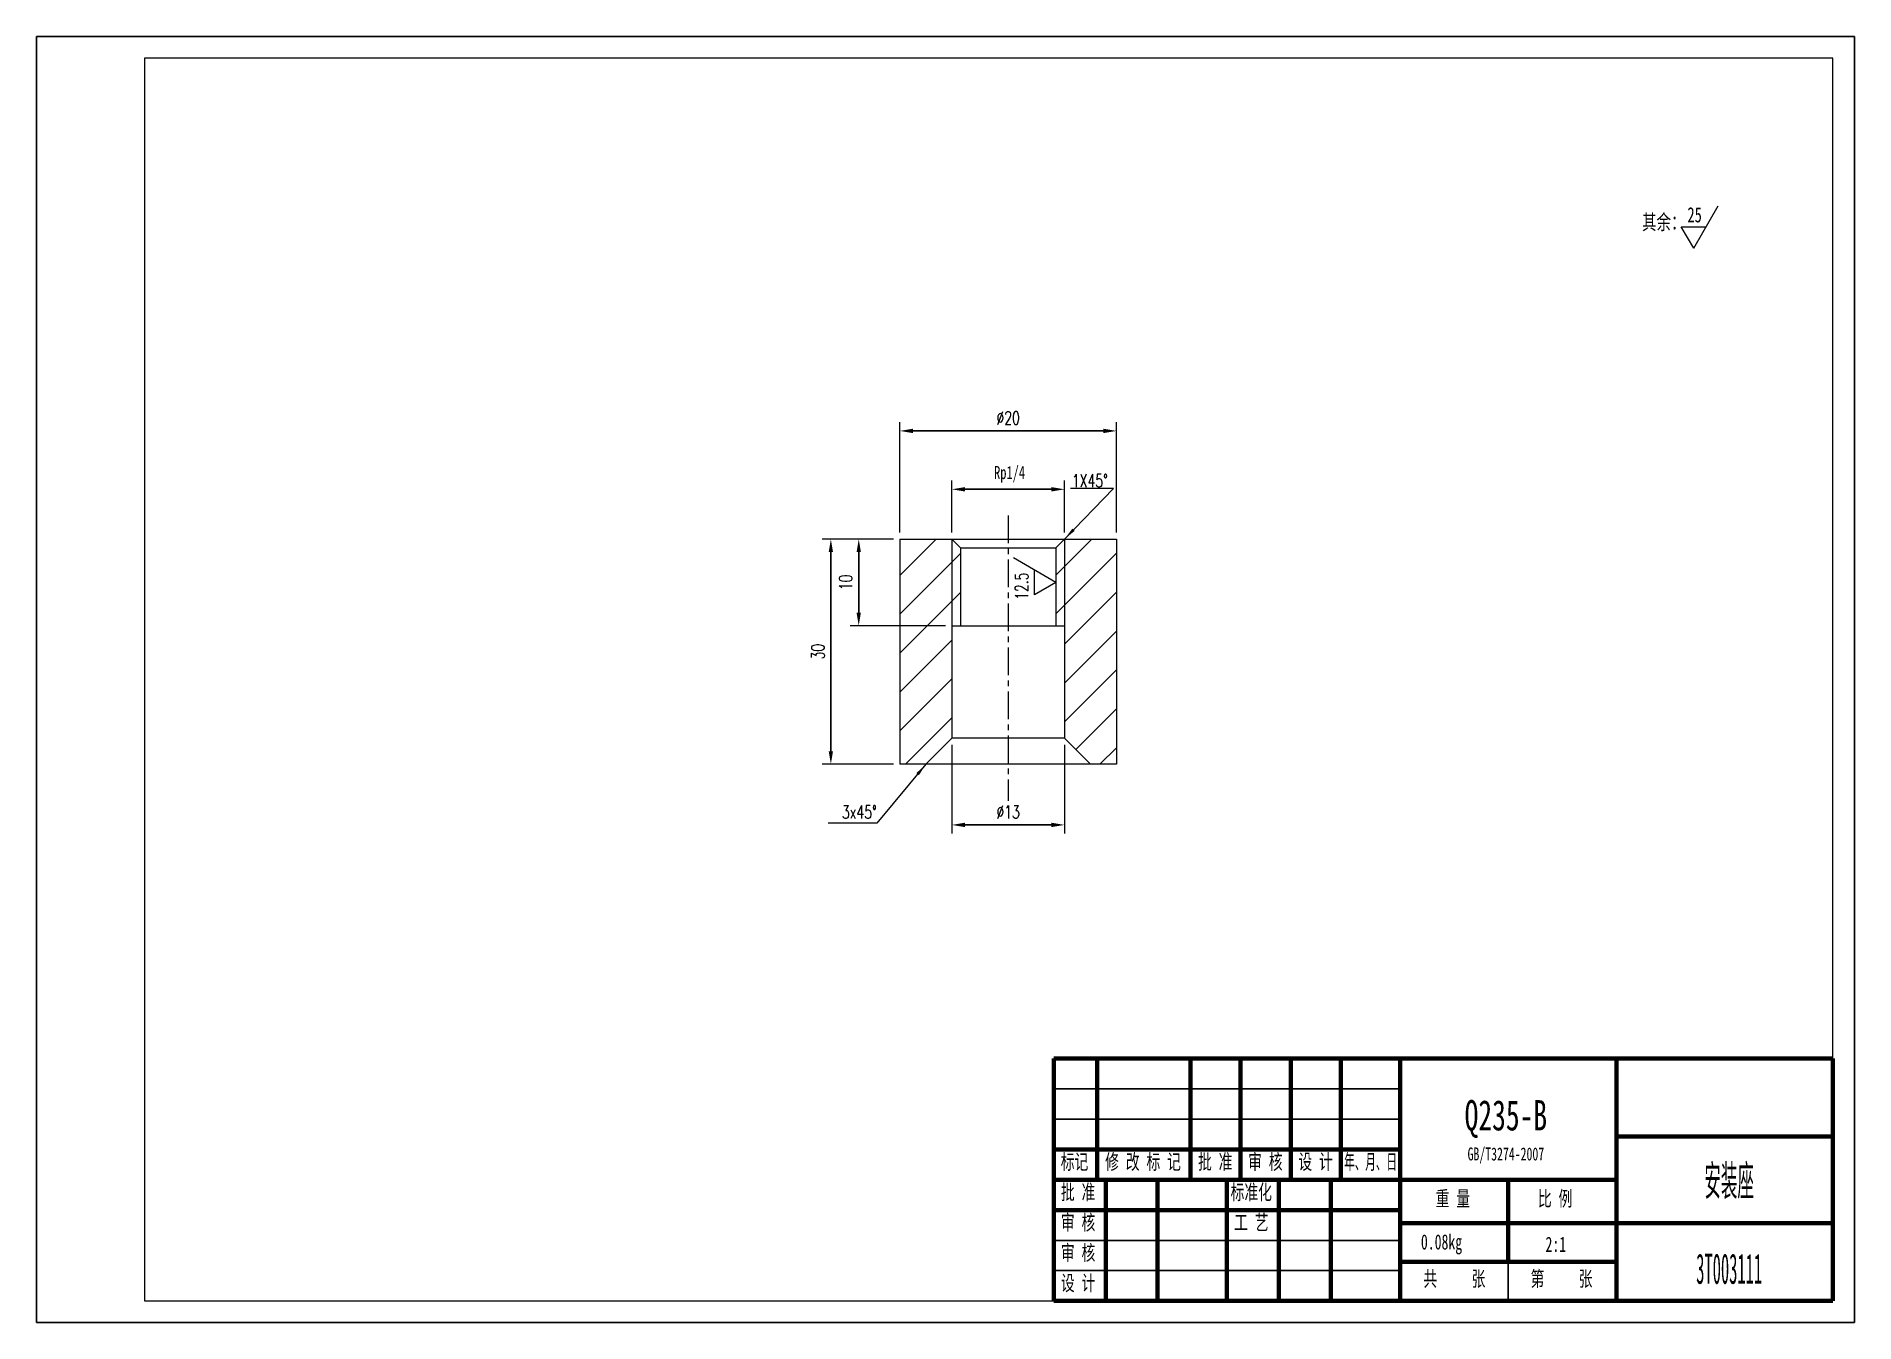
# Model space of a CAD drawing. Header units: millimetres. Extents: x 0 to 210, y 0 to 149.
import ezdxf

# ---------------------------------------------------------------- set-up
doc = ezdxf.new("R2010")
doc.units = ezdxf.units.MM
for name, pattern in [('CENTER', [50.8, 31.75, -6.35, 6.35, -6.35]), ('EB_DASH', [6, 3, -3]), ('EB_DASHDOT', [39, 30, -3, 3, -3])]:
    doc.linetypes.add(name, pattern=pattern)
doc.layers.get('0').update_dxf_attribs({"lineweight": 0})
for name, color, linetype, lineweight in [('1', 3, 'Continuous', 9), ('中心线', 1, 'CENTER', 9), ('尺寸线', 4, 'Continuous', 9), ('标注线', 4, 'Continuous', 5), ('点划线', 1, 'EB_DASHDOT', 5), ('粗线', 7, 'Continuous', 15), ('细线', 3, 'Continuous', 5), ('虚线', 2, 'EB_DASH', 5)]:
    doc.layers.add(name, color=color, linetype=linetype, lineweight=lineweight)
doc.layers.add('边框', color=7, linetype='Continuous', lineweight=18, plot=False)
doc.styles.get("Standard").update_dxf_attribs({"font": 'romans.shx', "width": 0.7})
doc.styles.add('TextStyle1', font='', dxfattribs={"width": 0.510669})
doc.styles.add('UserTxtStyle4', font='', dxfattribs={"width": 0.667})
doc.styles.add('机械', font='', dxfattribs={"width": 0.4})
doc.styles.add('标准', font='', dxfattribs={"width": 0.667})
doc.styles.get('TextStyle1').set_extended_font_data('宋体')
doc.styles.get('UserTxtStyle4').set_extended_font_data('宋体')
doc.styles.get('机械').set_extended_font_data('宋体')
doc.styles.get('标准').set_extended_font_data('宋体')
doc.dimstyles.new('标准', dxfattribs={"dimscale": 0.5, "dimtxt": 3, "dimasz": 3, "dimexe": 2, "dimexo": 1.5, "dimgap": 1.5, "dimtad": 1, "dimdec": 1, "dimzin": 12, "dimdsep": 46, "dimtxsty": 'Standard', "dimcen": 0, "dimdle": 6, "dimclrd": 256, "dimclre": 256, "dimclrt": 256, "dimadec": 1, "dimazin": 3, "dimtfac": 1, "dimtdec": 1, "dimtmove": 0, "dimatfit": 0, "dimfxl": 0, "dimtolj": 1, "dimarcsym": 0})

# ---------------------------------------------------------------- blocks, each defined once
blk = doc.blocks.new('*X41')
at = {"layer": '尺寸线'}
for points in [[(107.24, 96.46), (107.24, 95.96), (105.74, 96.21)], [(117.24, 96.46), (117.24, 95.96), (118.74, 96.21)]]:
    blk.add_hatch(color=256, dxfattribs=at).paths.add_polyline_path(points, flags=0)
for p, q in [((105.74, 91.21), (105.74, 97.21)), ((118.74, 91.21), (118.74, 97.21))]:
    blk.add_line(p, q, dxfattribs=at)
at = {"layer": '尺寸线', "lineweight": -2}
blk.add_line((107.24, 96.21), (117.24, 96.21), dxfattribs=at)
at = {"layer": '尺寸线', "insert": (112.4, 97.93), "char_height": 1.5, "width": 7.2567, "attachment_point": 5}
blk.add_mtext('{\\fSimSun|b0|i0|c119|p8;Rp1/4}', dxfattribs=at)
blk = doc.blocks.new('*X42')
at = {"layer": '尺寸线', "linetype": 'ByBlock'}
for points in [[(99.74, 102.95), (101.24, 102.7), (101.24, 103.2)], [(124.74, 102.95), (123.24, 102.7), (123.24, 103.2)]]:
    blk.add_hatch(color=256, dxfattribs=at).paths.add_polyline_path(points, flags=0)
for p, q in [((99.74, 91.21), (99.74, 103.95)), ((124.74, 91.21), (124.74, 103.95))]:
    blk.add_line(p, q, dxfattribs=at)
at = {"layer": '尺寸线', "linetype": 'ByBlock', "lineweight": -2}
blk.add_line((101.24, 102.95), (123.24, 102.95), dxfattribs=at)
at = {"layer": '尺寸线', "linetype": 'ByBlock', "insert": (112.24, 104.45), "char_height": 1.5, "width": 4.65, "attachment_point": 5}
blk.add_mtext('%%C20', dxfattribs=at)
blk = doc.blocks.new('*X43')
at = {"layer": '尺寸线'}
for points in [[(94.73, 88.96), (95.23, 88.96), (94.98, 90.46)], [(94.73, 81.96), (95.23, 81.96), (94.98, 80.46)]]:
    blk.add_hatch(color=256, dxfattribs=at).paths.add_polyline_path(points, flags=0)
for p, q in [((98.99, 90.46), (93.98, 90.46)), ((104.99, 80.46), (93.98, 80.46))]:
    blk.add_line(p, q, dxfattribs=at)
at = {"layer": '尺寸线', "lineweight": -2}
blk.add_line((94.98, 81.96), (94.98, 88.96), dxfattribs=at)
at = {"layer": '尺寸线', "insert": (93.48, 85.46), "char_height": 1.5, "width": 3, "attachment_point": 5, "rotation": 90}
blk.add_mtext('10', dxfattribs=at)
blk = doc.blocks.new('*X44')
at = {"layer": '尺寸线', "linetype": 'Continuous'}
blk.add_hatch(color=256, dxfattribs=at).paths.add_polyline_path([(102.74, 64.47), (101.93, 63.2), (101.64, 63.44)], flags=0)
for p, q in [((102.74, 64.47), (97.08, 57.67)), ((97.08, 57.67), (91.44, 57.67))]:
    blk.add_line(p, q, dxfattribs=at)
at = {"layer": '尺寸线'}
blk.add_line((91.44, 57.67), (91.44, 57.67), dxfattribs=at)
blk = doc.blocks.new('*X45')
at = {"layer": '尺寸线', "linetype": 'ByBlock'}
for points in [[(91.76, 90.46), (92.01, 88.96), (91.51, 88.96)], [(91.76, 64.47), (92.01, 65.97), (91.51, 65.97)]]:
    blk.add_hatch(color=256, dxfattribs=at).paths.add_polyline_path(points, flags=0)
for p, q in [((98.99, 90.46), (90.76, 90.46)), ((98.99, 64.47), (90.76, 64.47))]:
    blk.add_line(p, q, dxfattribs=at)
at = {"layer": '尺寸线', "linetype": 'ByBlock', "lineweight": -2}
blk.add_line((91.76, 65.97), (91.76, 88.96), dxfattribs=at)
at = {"layer": '尺寸线', "linetype": 'ByBlock', "insert": (90.26, 77.47), "char_height": 1.5, "width": 3, "attachment_point": 5, "rotation": 90}
blk.add_mtext('30', dxfattribs=at)
blk = doc.blocks.new('*X46')
at = {"layer": '尺寸线', "linetype": 'ByBlock'}
for points in [[(105.74, 57.46), (107.24, 57.21), (107.24, 57.71)], [(118.74, 57.46), (117.24, 57.21), (117.24, 57.71)]]:
    blk.add_hatch(color=256, dxfattribs=at).paths.add_polyline_path(points, flags=0)
for p, q in [((105.74, 66.72), (105.74, 56.46)), ((118.74, 66.72), (118.74, 56.46))]:
    blk.add_line(p, q, dxfattribs=at)
at = {"layer": '尺寸线', "linetype": 'ByBlock', "lineweight": -2}
blk.add_line((107.24, 57.46), (117.24, 57.46), dxfattribs=at)
at = {"layer": '尺寸线', "linetype": 'ByBlock', "insert": (112.24, 58.96), "char_height": 1.5, "width": 4.05, "attachment_point": 5}
blk.add_mtext('%%C13', dxfattribs=at)
blk = doc.blocks.new('*X47')
at = {"layer": '尺寸线', "linetype": 'Continuous'}
blk.add_hatch(color=256, dxfattribs=at).paths.add_polyline_path([(118.74, 90.46), (119.65, 91.67), (119.92, 91.41)], flags=0)
for p, q in [((118.74, 90.46), (124.39, 96.29)), ((124.39, 96.29), (119.42, 96.29))]:
    blk.add_line(p, q, dxfattribs=at)
at = {"layer": '尺寸线'}
blk.add_line((119.42, 96.29), (119.42, 96.29), dxfattribs=at)

msp = doc.modelspace()

# ---------------------------------------------------------------- hatches: boundary and pattern name
at = {"layer": '尺寸线'}
h = msp.add_hatch(dxfattribs=at)
h.set_pattern_fill('ANSI31', color=256, style=0, pattern_type=0)
h.paths.add_polyline_path([(102.74, 64.47), (105.74, 67.47), (105.74, 80.46), (105.74, 90.46), (99.74, 90.46), (99.74, 64.47)], flags=0)
h.paths.add_polyline_path([(106.74, 80.46), (106.74, 89.44), (105.74, 90.46), (105.74, 80.46)], flags=0)
h.paths.add_polyline_path([(124.74, 64.47), (124.74, 90.46), (118.74, 90.46), (118.74, 80.46), (118.74, 67.47), (121.74, 64.47)], flags=0)
h.paths.add_polyline_path([(118.74, 80.46), (118.74, 90.46), (117.74, 89.44), (117.74, 80.46)], flags=0)

# ---------------------------------------------------------------- linework, layer by layer
at = {"color": 7}
for p, q in [((99.74, 90.46), (99.74, 64.47)), ((99.74, 90.46), (124.74, 90.46)), ((124.74, 90.46), (124.74, 64.47)), ((106.74, 89.44), (106.74, 80.46)), ((106.74, 89.44), (117.74, 89.44)), ((117.74, 89.44), (117.74, 80.46)), ((105.74, 80.46), (118.74, 80.46)), ((105.74, 80.46), (105.74, 67.47)), ((118.74, 80.46), (118.74, 67.47)), ((102.74, 64.47), (105.74, 67.47)), ((118.74, 67.47), (105.74, 67.47)), ((121.74, 64.47), (118.74, 67.47)), ((124.74, 64.47), (99.74, 64.47))]:
    msp.add_line(p, q, dxfattribs=at)
at = {"layer": '1', "color": 7}
for p, q in [((106.74, 89.44), (105.74, 90.46)), ((117.74, 89.44), (118.74, 90.46))]:
    msp.add_line(p, q, dxfattribs=at)
at = {"layer": '中心线', "ltscale": 0.1}
msp.add_line((112.24, 93.17), (112.24, 60.23), dxfattribs=at)
at = {"layer": '尺寸线'}
msp.add_line((115.26, 84.03), (115.26, 86.89), dxfattribs=at)
at = {"layer": '标注线'}
for p, q in [((191.41, 124.04), (194.23, 128.92)), ((189.98, 126.52), (192.84, 126.52)), ((191.41, 124.04), (189.98, 126.52)), ((117.74, 85.46), (112.86, 88.28)), ((117.74, 85.46), (115.26, 84.03))]:
    msp.add_line(p, q, dxfattribs=at)
at = {"layer": '点划线', "linetype": 'Continuous', "lineweight": 25}
for p, q in [((157.5, 27), (117.5, 27)), ((157.5, 23.5), (117.5, 23.5)), ((157.5, 9.5), (117.5, 9.5)), ((157.5, 6), (117.5, 6))]:
    msp.add_line(p, q, dxfattribs=at)
at = {"layer": '粗线'}
for p, q in [((207.5, 146), (12.5, 146)), ((12.5, 146), (12.5, 2.5)), ((207.5, 2.5), (207.5, 146)), ((12.5, 2.5), (207.5, 2.5))]:
    msp.add_line(p, q, dxfattribs=at)
at = {"layer": '粗线', "linetype": 'Continuous', "lineweight": 70}
for p, q in [((117.5, 30.5), (207.5, 30.5)), ((117.5, 30.5), (117.5, 2.5)), ((122.5, 16.5), (122.5, 30.5)), ((133.29, 16.5), (133.29, 30.5)), ((139.08, 16.5), (139.08, 30.5)), ((144.87, 16.5), (144.87, 30.5)), ((150.67, 16.5), (150.67, 30.5)), ((157.5, 30.5), (157.5, 2.5)), ((182.5, 2.5), (182.5, 30.5)), ((207.5, 30.5), (207.5, 2.5)), ((207.5, 21.5), (182.5, 21.5)), ((157.5, 20), (117.5, 20)), ((182.5, 16.5), (117.5, 16.5)), ((123.5, 2.5), (123.5, 16.5)), ((129.5, 2.5), (129.5, 16.5)), ((137.5, 2.5), (137.5, 16.5)), ((143.5, 2.5), (143.5, 16.5)), ((149.5, 2.5), (149.5, 16.5)), ((170, 16.5), (170, 7)), ((157.5, 13), (117.5, 13)), ((182.5, 11.5), (157.5, 11.5)), ((207.5, 11.5), (182.5, 11.5)), ((182.5, 7), (157.5, 7)), ((207.5, 2.5), (117.5, 2.5))]:
    msp.add_line(p, q, dxfattribs=at)
at = {"layer": '细线'}
for p, q in [((105.74, 90.46), (105.74, 80.46)), ((118.74, 90.46), (118.74, 80.46))]:
    msp.add_line(p, q, dxfattribs=at)
at = {"layer": '虚线', "linetype": 'Continuous', "lineweight": 25}
msp.add_line((170, 7), (170, 2.5), dxfattribs=at)
at = {"layer": '边框', "linetype": 'Continuous', "lineweight": 25}
for p, q in [((0, 0), (0, 148.5)), ((0, 148.5), (210, 148.5)), ((210, 148.5), (210, 0)), ((210, 0), (0, 0))]:
    msp.add_line(p, q, dxfattribs=at)

# ---------------------------------------------------------------- block references
at = {"layer": '尺寸线'}
for name in ['*X47', '*X44']:
    msp.add_blockref(name, (0, 0), dxfattribs=at)

# ---------------------------------------------------------------- texts
at = {"layer": '尺寸线', "char_height": 1.5, "attachment_point": 1}
for s, insert, width in [('1X45%%D', (119.6, 97.95), 4.0978), ('3x45%%D', (93.05, 59.69), 9.4455)]:
    msp.add_mtext(s, dxfattribs=dict(at, insert=insert, width=width))
at = {"layer": '尺寸线', "insert": (113.8, 85.02), "char_height": 1.5, "width": 3.9, "attachment_point": 5, "rotation": 90}
msp.add_mtext('12.5', dxfattribs=at)
at = {"layer": '标注线', "char_height": 1.75, "attachment_point": 1}
for s, insert, width in [('其余：', (185.45, 127.94), 19.5737), ('{\\fSimSun|b0|i0|c119|p8;25}', (190.69, 128.78), 2.6597)]:
    msp.add_mtext(s, dxfattribs=dict(at, insert=insert, width=width))
at = {"layer": '标注线', "attachment_point": 5}
for s, insert, char_height, width, style in [('Q235-B', (169.72, 23.5), 3.5, 19.4801, '标准'), ('{\\H0.4286x;GB/T3274-2007}', (169.72, 19.29), 3.5, 18.2548, '标准'), ('安装座', (195.51, 16.2), 3.5, 20.9689, '机械'), ('0.08kg', (162.29, 9.03), 1.75, 9.7011, '标准'), ('2:1', (175.49, 9.03), 1.75, 4.4745, '标准'), ('3T003111', (195.51, 6.2), 3.5, 27.7859, '机械')]:
    msp.add_mtext(s, dxfattribs=dict(at, insert=insert, char_height=char_height, width=width, style=style))
at = {"layer": '粗线', "char_height": 1.75, "attachment_point": 1}
for s, insert, width, style in [('标记', (118.31, 19.45), 6.3421, 'UserTxtStyle4'), ('修 改 标 记', (123.44, 19.45), 17.9757, 'UserTxtStyle4'), ('批 准', (134.16, 19.45), 8.0281, 'UserTxtStyle4'), ('审 核', (139.95, 19.45), 7.8725, 'UserTxtStyle4'), ('设 计', (145.75, 19.45), 7.9762, 'UserTxtStyle4'), ('年、月、日', (151.05, 19.45), 12.144, 'TextStyle1'), ('批 准', (118.33, 15.95), 8.0281, 'UserTxtStyle4'), ('标准化', (137.93, 15.95), 9.6752, 'UserTxtStyle4'), ('重 量', (161.61, 15.2), 8.0281, 'UserTxtStyle4'), ('比 例', (173.42, 15.2), 7.5352, 'UserTxtStyle4'), ('审 核', (118.33, 12.45), 7.8725, 'UserTxtStyle4'), ('工 艺', (138.33, 12.45), 7.9243, 'UserTxtStyle4'), ('审 核', (118.33, 8.95), 7.8725, 'UserTxtStyle4'), ('设 计', (118.33, 5.45), 7.9762, 'UserTxtStyle4'), ('共     张', (160.2, 5.95), 14.6814, 'UserTxtStyle4'), ('第     张', (172.57, 5.95), 14.6684, 'UserTxtStyle4')]:
    msp.add_mtext(s, dxfattribs=dict(at, insert=insert, width=width, style=style))

# ---------------------------------------------------------------- dimensions: what is measured, and where the dimension line sits
at = {"layer": '尺寸线'}
for base, p1, p2, text, picture, middle in [((124.74, 102.95), (99.74, 90.46), (124.74, 90.46), '%%C20', '*X42', (112.24, 104.45)), ((118.74, 57.46), (105.74, 67.47), (118.74, 67.47), '%%C<>', '*X46', (112.24, 58.96))]:
    dim = msp.add_linear_dim(base=base, p1=p1, p2=p2, text=text, dimstyle='标准', override={"dimsah": 1, "dimtzin": 0}, dxfattribs=at)
    dim.commit()
    dim.dimension.update_dxf_attribs({"geometry": picture, "text_midpoint": middle})
dim = msp.add_linear_dim(base=(118.74, 96.21), p1=(105.74, 90.46), p2=(118.74, 90.46), text='{\\fSimSun|b0|i0|c134|p2;Rp1/4}', dimstyle='标准', override={"dimsah": 1, "dimtzin": 0}, dxfattribs=at)
dim.commit()
dim.dimension.update_dxf_attribs({"geometry": '*X41', "text_midpoint": (112.4, 96.21), "dimtype": 160})
dim = msp.add_linear_dim(base=(91.76, 90.46), p1=(99.74, 64.47), p2=(99.74, 90.46), angle=90, text='30', dimstyle='标准', override={"dimsah": 1, "dimtzin": 0}, dxfattribs=at)
dim.commit()
dim.dimension.update_dxf_attribs({"geometry": '*X45', "text_midpoint": (90.26, 77.47)})
dim = msp.add_linear_dim(base=(94.98, 90.46), p1=(105.74, 80.46), p2=(99.74, 90.46), angle=90, dimstyle='标准', override={"dimsah": 1, "dimtzin": 0}, dxfattribs=at)
dim.commit()
dim.dimension.update_dxf_attribs({"geometry": '*X43', "text_midpoint": (93.48, 85.46)})

doc.saveas('drawing.dxf')
